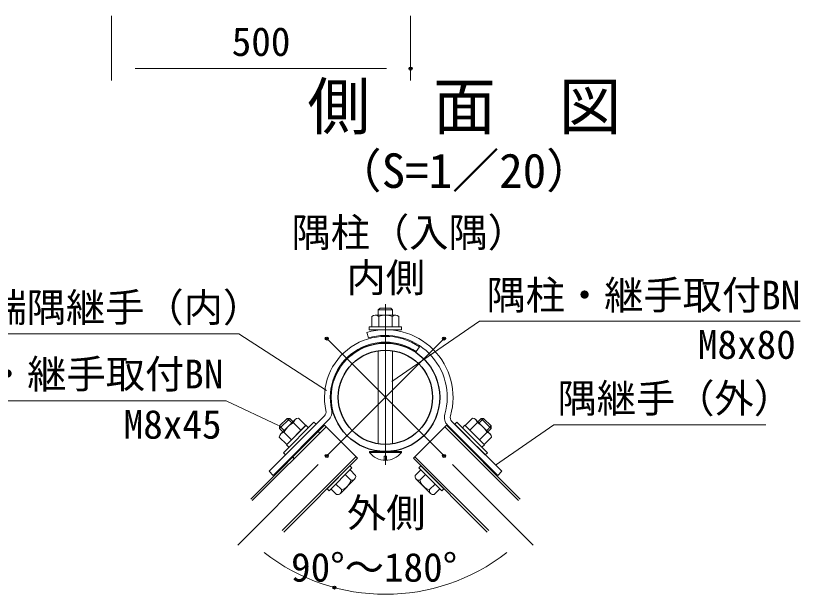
# Model space of a CAD drawing. Units: millimetres, scale not verified. Extents: x -4200 to 4200, y -2970 to 2970.
# Drawn here: x -651 to 661, y -1721 to -754 of the extents above; entities that cross this region are included whole.
import ezdxf
from ezdxf.enums import TextEntityAlignment as Align

# ---------------------------------------------------------------- set-up
doc = ezdxf.new("R2010")
doc.units = ezdxf.units.MM
doc.header["$LTSCALE"] = 10
doc.header["$PDMODE"] = 32
doc.header["$PDSIZE"] = 5
doc.linetypes.add('USER1', pattern=[50.8, 31.75, -6.35, 6.35, -6.35])
for name, color, linetype, lineweight in [('0-0_D-TTL-TXT', 7, 'Continuous', 25), ('0-1_D-STR1', 1, 'Continuous', 25), ('0-2_D-BMK', 2, 'USER1', 13), ('0-3_D-STR-DIM', 7, 'Continuous', 13), ('0-5_Defpoints', 8, 'Continuous', 25), ('0-6_D-STR3', 3, 'Continuous', 13), ('0-A_D-STR-TXT', 7, 'Continuous', 13)]:
    doc.layers.add(name, color=color, linetype=linetype, lineweight=lineweight)
doc.styles.add('ＭＳ ゴシック', font='')
doc.styles.get('ＭＳ ゴシック').set_extended_font_data('MS Gothic')

msp = doc.modelspace()

# ---------------------------------------------------------------- linework, layer by layer
at = {"layer": '0-1_D-STR1'}
for p, q in [((-257.9, -1562.17), (-134.55, -1438.83)), ((-255.36, -1564.72), (-132.01, -1441.37)), ((-79.4, -1493.98), (-134.55, -1438.83)), ((13.94, -1493.98), (69.09, -1438.83)), ((189.89, -1564.72), (66.55, -1441.37)), ((192.44, -1562.17), (69.09, -1438.83)), ((-142.62, -1451.98), (-145.16, -1449.43)), ((-205.29, -1614.78), (-81.95, -1491.44)), ((-202.75, -1617.33), (-79.4, -1493.98)), ((-185.04, -1494.41), (-187.59, -1491.86)), ((137.28, -1617.33), (13.94, -1493.98)), ((139.83, -1614.78), (16.48, -1491.44))]:
    msp.add_line(p, q, dxfattribs=at)
for radius in [90.75, 78.75]:
    msp.add_circle((-32.73, -1392.16), radius, dxfattribs=at)
at = {"layer": '0-2_D-BMK'}
for p, q in [((-32.73, -1236.31), (-32.73, -1504.81)), ((65.38, -1490.27), (-130.84, -1294.05)), ((-130.84, -1490.27), (65.38, -1294.05))]:
    msp.add_line(p, q, dxfattribs=at)
at = {"layer": '0-3_D-STR-DIM'}
for p, q in [((-490.79, -754.35), (-490.79, -862.84)), ((9.21, -754.35), (9.21, -862.84)), ((-450.79, -842.84), (-30.79, -842.84)), ((-144.99, -1504.41), (-279.71, -1639.13)), ((79.52, -1504.41), (214.24, -1639.13))]:
    msp.add_line(p, q, dxfattribs=at)
msp.add_arc((-32.73, -1392.16), 329.28, 231.96449, 308.03551, dxfattribs=at)
at = {"layer": '0-5_Defpoints'}
for p in [(9.21, -842.84), (-130.84, -1294.05), (65.38, -1294.05), (-130.84, -1490.27), (65.38, -1490.27), (-117.95, -1710.22)]:
    msp.add_point(p, dxfattribs=at)
at = {"layer": '0-6_D-STR3'}
for p, q in [((-23.73, -1242.91), (-41.73, -1242.91)), ((-20.73, -1245.91), (-23.73, -1242.91)), ((-55.25, -1274.41), (-55.25, -1257.01)), ((-15.41, -1254.91), (-50.05, -1254.91)), ((-44.73, -1254.91), (-44.73, -1245.91)), ((-44, -1274.41), (-44, -1257.01)), ((-21.5, -1274.41), (-21.5, -1257.01)), ((-20.73, -1254.91), (-20.73, -1245.91)), ((-10.25, -1274.41), (-10.25, -1257.01)), ((-63.87, -1283.59), (-61.22, -1292.81)), ((-5.73, -1279.21), (-59.73, -1279.21)), ((-10.25, -1274.41), (-55.25, -1274.41)), ((-5.73, -1274.41), (-5.73, -1279.21)), ((18.91, -1315.72), (24.29, -1307.76)), ((-44.73, -1314.33), (-44.73, -1469.99)), ((-20.73, -1314.33), (-20.73, -1469.99)), ((-134.7, -1423.28), (-227.26, -1515.83)), ((-209.65, -1440.1), (-196.92, -1427.37)), ((-207.91, -1453.63), (-183.41, -1429.14)), ((-189.28, -1435.01), (-196.92, -1427.37)), ((-187.16, -1432.89), (-192.68, -1427.37)), ((-165.95, -1439.25), (-178.25, -1426.95)), ((100.49, -1439.25), (112.79, -1426.95)), ((117.93, -1429.12), (142.42, -1453.61)), ((121.7, -1432.89), (127.22, -1427.37)), ((123.82, -1435.01), (131.46, -1427.37)), ((127.22, -1427.37), (131.46, -1427.37)), ((131.46, -1427.37), (144.19, -1440.1)), ((-127.92, -1430.07), (-220.47, -1522.62)), ((-202.01, -1447.74), (-209.65, -1440.1)), ((-209.65, -1444.34), (-209.65, -1440.1)), ((-152.16, -1433.95), (-203.07, -1484.86)), ((-148.77, -1437.34), (-199.68, -1488.25)), ((-165.53, -1438.83), (-198.19, -1471.5)), ((-197.77, -1471.07), (-165.95, -1439.25)), ((-173.91, -1447.21), (-186.21, -1434.9)), ((-161.28, -1443.07), (-165.53, -1438.83)), ((-148.77, -1437.34), (-152.16, -1433.95)), ((-148.77, -1437.34), (-152.16, -1433.95)), ((71.58, -1439.2), (155.01, -1522.62)), ((78.37, -1432.41), (161.79, -1515.83)), ((83.3, -1437.34), (86.7, -1433.95)), ((83.3, -1437.34), (86.7, -1433.95)), ((134.22, -1488.25), (83.3, -1437.34)), ((137.61, -1484.86), (86.7, -1433.95)), ((95.82, -1443.07), (100.06, -1438.83)), ((132.73, -1471.5), (100.06, -1438.83)), ((100.49, -1439.25), (132.31, -1471.07)), ((108.44, -1447.21), (120.75, -1434.9)), ((136.55, -1447.74), (144.19, -1440.1)), ((-204.13, -1449.86), (-209.65, -1444.34)), ((-189.82, -1463.12), (-202.12, -1450.81)), ((-151.53, -1453.68), (-150.46, -1454.74)), ((86.06, -1453.68), (85, -1454.74)), ((86.06, -1453.68), (117.88, -1485.5)), ((124.35, -1463.12), (136.66, -1450.81)), ((138.67, -1449.86), (144.19, -1444.34)), ((-197.77, -1471.07), (-210.07, -1458.77)), ((-159.48, -1461.63), (-158.42, -1462.69)), ((94.02, -1461.63), (92.96, -1462.69)), ((132.31, -1471.07), (144.61, -1458.77)), ((-193.95, -1475.74), (-198.19, -1471.5)), ((-175.39, -1477.54), (-174.33, -1478.6)), ((109.93, -1477.54), (108.87, -1478.6)), ((128.49, -1475.74), (132.73, -1471.5)), ((-199.68, -1488.25), (-203.07, -1484.86)), ((-199.68, -1488.25), (-203.07, -1484.86)), ((-183.35, -1485.5), (-182.28, -1486.56)), ((-6.03, -1482.91), (-59.43, -1482.91)), ((-59.43, -1484.41), (-59.43, -1482.91)), ((-6.03, -1484.41), (-59.43, -1484.41)), ((-20.73, -1482.91), (-44.73, -1482.91)), ((-34.6, -1497.26), (-34.6, -1490.82)), ((-31.05, -1490.82), (-34.6, -1490.82)), ((-31.05, -1497.27), (-31.05, -1490.82)), ((-6.03, -1484.41), (-6.03, -1482.91)), ((117.88, -1485.5), (116.82, -1486.56)), ((134.22, -1488.25), (137.61, -1484.86)), ((134.22, -1488.25), (137.61, -1484.86)), ((-92.13, -1506.71), (-130.31, -1544.89)), ((-92.13, -1506.71), (-88.73, -1510.1)), ((26.67, -1506.71), (23.27, -1510.1)), ((-227.26, -1515.83), (-220.47, -1522.62)), ((-126.92, -1548.29), (-88.73, -1510.1)), ((-90.48, -1530.6), (-99.85, -1521.22)), ((-82.54, -1522.66), (-91.92, -1513.29)), ((17.08, -1522.66), (26.45, -1513.29)), ((23.27, -1510.1), (61.46, -1548.29)), ((25.01, -1530.6), (34.39, -1521.22)), ((26.45, -1513.29), (58.27, -1545.11)), ((155.01, -1522.62), (161.79, -1515.83)), ((-108.1, -1552.8), (-84.22, -1528.92)), ((18.75, -1528.92), (42.64, -1552.8)), ((-130.31, -1544.89), (-126.92, -1548.29)), ((-114.36, -1554.48), (-123.74, -1545.11)), ((-106.42, -1546.54), (-115.8, -1537.17)), ((40.96, -1546.54), (50.34, -1537.17)), ((48.9, -1554.48), (58.27, -1545.11))]:
    msp.add_line(p, q, dxfattribs=at)
for points in [[(-20.73, -1245.91), (-44.73, -1245.91), (-41.73, -1242.91)], [(-5.73, -1274.41), (-59.73, -1274.41), (-59.73, -1279.21)], [(-209.65, -1444.34), (-192.68, -1427.37), (-196.92, -1427.37)], [(127.22, -1427.37), (144.19, -1444.34), (144.19, -1440.1)], [(26.67, -1506.71), (64.85, -1544.89), (61.46, -1548.29)]]:
    msp.add_lwpolyline(points, dxfattribs=at)
for centre, radius, start, end in [((-49.62, -1263.45), 8.55, 48.86505, 131.13495), ((-32.75, -1286.09), 31.18, 68.85295, 111.14705), ((-15.87, -1263.44), 8.55, 48.83491, 131.16509), ((-32.73, -1392.16), 112.95, 344.15331, 106.00321), ((-32.73, -1392.16), 101.85, 55.95712, 192.61089), ((-32.73, -1392.16), 103.35, 344.15331, 106.00321), ((-32.73, -1392.16), 92.25, 55.95712, 192.61089), ((-141.49, -1416.49), 9.6, 315, 12.61089), ((-141.49, -1416.49), 19.2, 315, 12.61089), ((-177.68, -1435.48), 8.55, 93.86505, 176.13495), ((85.16, -1425.62), 19.2, 164.15331, 225), ((85.16, -1425.62), 9.6, 164.15331, 225), ((112.22, -1435.47), 8.55, 3.83491, 86.16509), ((-173.6, -1463.42), 31.18, 113.85295, 156.14705), ((108.14, -1463.42), 31.18, 23.85295, 66.14705), ((-201.55, -1459.34), 8.55, 93.83491, 176.16509), ((136.08, -1459.34), 8.55, 3.86505, 86.13495), ((-32.73, -1463.23), 34.08, 218.42534, 321.57466), ((-111.17, -1525.85), 21.24, 282.93138, 347.06862), ((-88.8, -1524.34), 6.48, 255, 15), ((23.34, -1524.34), 6.48, 165, 285), ((45.71, -1525.85), 21.24, 192.93138, 257.06862), ((-112.68, -1548.22), 6.48, 255, 15), ((47.22, -1548.22), 6.48, 165, 285)]:
    msp.add_arc(centre, radius, start, end, dxfattribs=at)
at = {"layer": '0-A_D-STR-TXT'}
for p, q in [((124.56, -1264.66), (-21.89, -1365.97)), ((124.56, -1264.66), (660.71, -1264.66)), ((-699.48, -1286.2), (-277.5, -1286.2)), ((-277.5, -1286.2), (-131.44, -1380.64)), ((-829.6, -1398.08), (-299.07, -1398.08)), ((-299.07, -1398.08), (-211.46, -1439.25)), ((248.71, -1438.08), (151.35, -1505.82)), ((248.71, -1438.08), (603.16, -1438.08))]:
    msp.add_line(p, q, dxfattribs=at)

# ---------------------------------------------------------------- texts
at = {"layer": '0-0_D-TTL-TXT', "style": 'ＭＳ ゴシック'}
for s, height, p in [('側\u3000面\u3000図', 76.98, (-163.19, -967.52)), ('（S=1／20）', 57.7, (-117.71, -1059.5))]:
    msp.add_text(s, height=height, dxfattribs=at).set_placement(p, align=Align.BOTTOM_LEFT)
at = {"layer": '0-3_D-STR-DIM', "style": 'ＭＳ ゴシック'}
for s, p in [('500', (-289.67, -836.09)), ('90°～180°', (-190.41, -1714.69))]:
    msp.add_text(s, height=48.09, dxfattribs=at).set_placement(p, align=Align.BOTTOM_LEFT)
at = {"layer": '0-A_D-STR-TXT', "style": 'ＭＳ ゴシック'}
for s, p in [('隅柱（入隅）', (-189.79, -1155.1)), ('内側', (-97.71, -1230.66)), ('隅柱・継手取付BN', (136.11, -1259.79)), ('端隅継手（内）', (-697.9, -1280.42)), ('M8x80', (489.58, -1342.3)), ('胴縁・継手取付BN', (-828.28, -1391.73)), ('隅継手（外）', (254.91, -1432.31)), ('M8x45', (-470.2, -1475.73)), ('外側', (-96.94, -1623.56))]:
    msp.add_text(s, height=48.09, dxfattribs=at).set_placement(p, align=Align.BOTTOM_LEFT)

doc.saveas('drawing.dxf')
